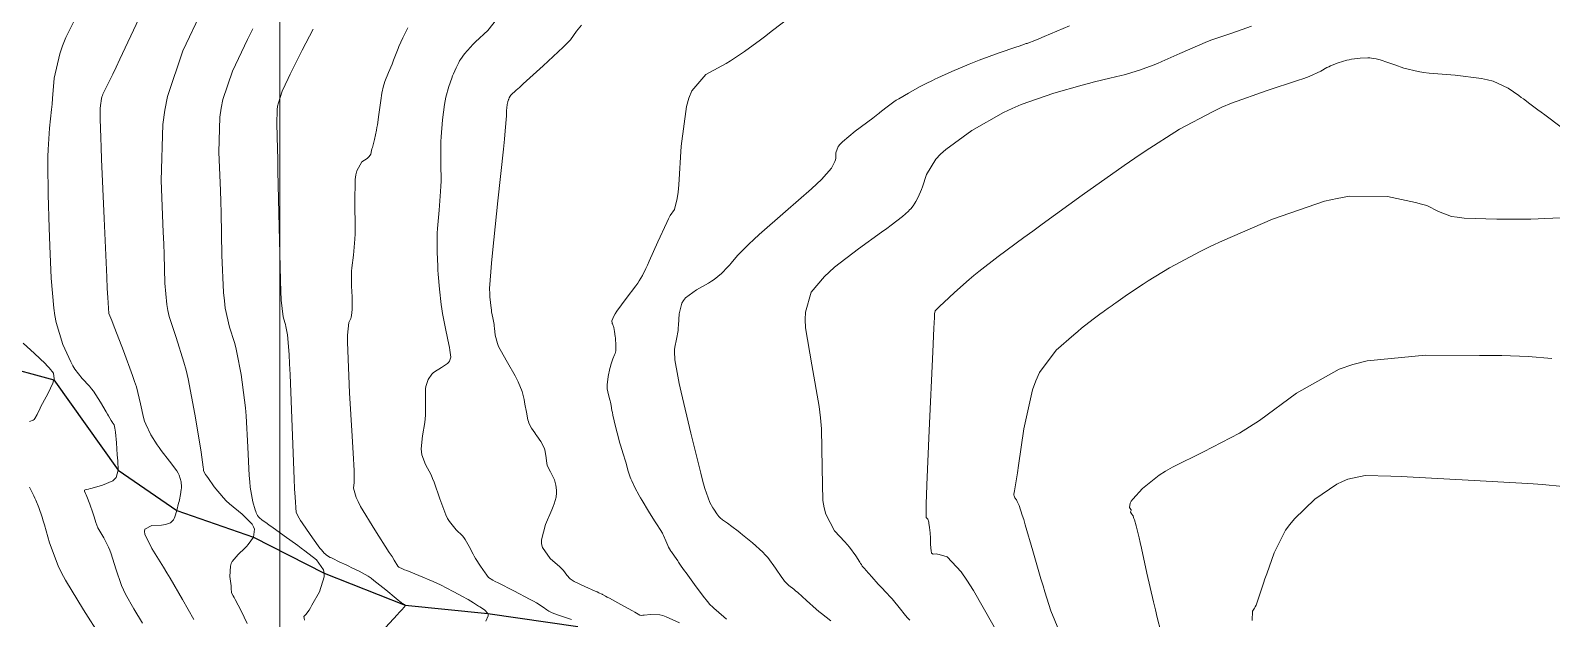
# Model space of a CAD drawing. Header units: millimetres. Extents: x 837475 to 838477, y 1189012 to 1191015.
# Drawn here: x 838252.3 to 838400.1, y 1189490.1 to 1189547.2 of the extents above; entities that cross this region are included whole.
import ezdxf

# ---------------------------------------------------------------- set-up
doc = ezdxf.new("R2010")
doc.units = ezdxf.units.MM
doc.header["$LTSCALE"] = 0.3
doc.layers.add('COORD', color=253, linetype='Continuous', lineweight=20)
for name, color, linetype, lineweight, true_color in [('COTAS 10', 7, 'Continuous', 9, 0x6e3e2d), ('COTAS INT', 7, 'Continuous', 5, 0x9fa19f), ('Escorrentias', 7, 'Continuous', 25, 0x00a8ad)]:
    doc.layers.add(name, color=color, linetype=linetype, lineweight=lineweight, true_color=true_color)

msp = doc.modelspace()

# ---------------------------------------------------------------- linework, layer by layer
at = {"layer": 'COORD'}
msp.add_line((838276.51, 1189013.87), (838276.51, 1191013.87), dxfattribs=at)
at = {"layer": 'COTAS 10'}
for points in [[(838279.75, 1189547.35), (838278.68, 1189545.33), (838277.75, 1189543.43), (838277.53, 1189542.98), (838277.33, 1189542.56), (838276.74, 1189541.32), (838276.37, 1189540.21), (838276.3, 1189539.87), (838276.25, 1189539.52), (838276.21, 1189538.15), (838276.28, 1189535.73), (838276.31, 1189534.72), (838276.33, 1189533.56), (838276.44, 1189528.15), (838276.57, 1189522.92), (838276.61, 1189521.88), (838276.65, 1189521.02), (838276.83, 1189519.39), (838277.01, 1189518.83), (838277.06, 1189518.64), (838277.1, 1189518.45), (838277.26, 1189517.65), (838277.42, 1189515.74), (838277.46, 1189514.84), (838277.52, 1189513.79), (838277.71, 1189508.68), (838277.9, 1189503.66), (838277.94, 1189502.68), (838277.99, 1189501.86), (838278.11, 1189500.37), (838278.38, 1189499.83), (838278.51, 1189499.61), (838278.67, 1189499.36), (838279.46, 1189498.22), (838280.25, 1189497.14), (838280.41, 1189496.92), (838280.55, 1189496.75), (838280.83, 1189496.42), (838280.95, 1189496.33), (838280.99, 1189496.3), (838281.02, 1189496.27), (838281.16, 1189496.17), (838281.42, 1189496.01), (838281.53, 1189495.95), (838281.66, 1189495.89), (838282.27, 1189495.59), (838283.02, 1189495.24), (838283.23, 1189495.14), (838283.44, 1189495.04), (838284.22, 1189494.67), (838285.1, 1189494.17), (838285.38, 1189493.98), (838285.66, 1189493.77), (838286.81, 1189492.86), (838287.81, 1189492.02), (838288.01, 1189491.86), (838288.17, 1189491.73), (838288.46, 1189491.5), (838288.52, 1189491.48), (838288.54, 1189491.47), (838288.56, 1189491.46), (838288.64, 1189491.42), (838288.69, 1189491.36), (838288.69, 1189491.34), (838288.69, 1189491.32), (838288.66, 1189491.24), (838288.58, 1189491.15), (838288.56, 1189491.12), (838288.53, 1189491.09), (838288.44, 1189490.98), (838288.12, 1189490.64), (838287.96, 1189490.46), (838286.77, 1189489.19)], [(838353.27, 1189547.69), (838350.78, 1189546.63), (838350.29, 1189546.43), (838349.9, 1189546.26), (838349.21, 1189545.99), (838349.13, 1189545.97), (838349.11, 1189545.96), (838349.09, 1189545.96), (838349.04, 1189545.95), (838348.61, 1189545.8), (838348.36, 1189545.72), (838348.04, 1189545.61), (838346.42, 1189545.05), (838344.49, 1189544.35), (838343.98, 1189544.16), (838343.49, 1189543.96), (838341.81, 1189543.25), (838340.47, 1189542.64), (838340.18, 1189542.5), (838339.93, 1189542.38), (838339.34, 1189542.09), (838338.87, 1189541.84), (838338.69, 1189541.74), (838337.62, 1189541.15), (838336.66, 1189540.6), (838336.42, 1189540.44), (838336.18, 1189540.29), (838335.41, 1189539.72), (838334.83, 1189539.25), (838334.72, 1189539.16), (838334.63, 1189539.08), (838334.46, 1189538.96), (838334.14, 1189538.71), (838332.43, 1189537.44), (838331.18, 1189536.4), (838330.96, 1189536.17), (838330.78, 1189535.95), (838330.56, 1189535.35), (838330.55, 1189534.83), (838330.51, 1189534.67), (838330.46, 1189534.5), (838330.11, 1189533.83), (838329.15, 1189532.74), (838328.71, 1189532.31), (838328.19, 1189531.83), (838325.66, 1189529.62), (838323.11, 1189527.4), (838322.57, 1189526.91), (838322.1, 1189526.47), (838321, 1189525.34), (838320.38, 1189524.61), (838320.21, 1189524.42), (838320.04, 1189524.24), (838319.44, 1189523.62), (838318.71, 1189523.02), (838318.45, 1189522.85), (838318.18, 1189522.67), (838317, 1189522.01), (838315.94, 1189521.24), (838315.74, 1189520.99), (838315.58, 1189520.73), (838315.31, 1189519.67), (838315.27, 1189518.59), (838315.24, 1189518.32), (838315.21, 1189518.06), (838315.05, 1189517.22), (838314.9, 1189516.45), (838314.88, 1189516.23), (838314.86, 1189516.01), (838314.89, 1189515.2), (838315.18, 1189513.61), (838315.33, 1189512.9), (838315.52, 1189512.07), (838316.44, 1189508.1), (838317.42, 1189504.19), (838317.63, 1189503.39), (838317.82, 1189502.72), (838318.3, 1189501.34), (838318.6, 1189500.83), (838318.68, 1189500.71), (838318.75, 1189500.6), (838318.98, 1189500.25), (838319.19, 1189499.98), (838319.25, 1189499.91), (838319.31, 1189499.85), (838319.53, 1189499.66), (838319.81, 1189499.46), (838319.91, 1189499.39), (838320.01, 1189499.32), (838320.45, 1189499), (838321.05, 1189498.55), (838321.26, 1189498.39), (838321.49, 1189498.21), (838322.45, 1189497.44), (838323.45, 1189496.53), (838323.69, 1189496.26), (838323.93, 1189495.99), (838324.68, 1189494.97), (838325.29, 1189494.07), (838325.44, 1189493.88), (838325.57, 1189493.71), (838325.99, 1189493.29), (838326.47, 1189492.91), (838326.64, 1189492.76), (838326.84, 1189492.59), (838327.69, 1189491.83), (838328.64, 1189490.98), (838328.9, 1189490.76), (838329.15, 1189490.55), (838330.05, 1189489.84)], [(838251.58, 1189516.84), (838252.67, 1189515.83), (838253.7, 1189514.86), (838253.91, 1189514.64), (838254.1, 1189514.44), (838254.52, 1189513.91), (838254.58, 1189513.38), (838254.53, 1189513.18), (838254.46, 1189512.96), (838253.99, 1189511.97), (838253.44, 1189510.97), (838253.32, 1189510.74), (838253.21, 1189510.52), (838252.93, 1189509.9), (838252.7, 1189509.5), (838252.63, 1189509.42), (838252.54, 1189509.35), (838252.19, 1189509.23)], [(838401.21, 1189502.89), (838399.22, 1189503.08), (838398.3, 1189503.15), (838397.22, 1189503.22), (838391.99, 1189503.53), (838386.64, 1189503.81), (838385.48, 1189503.86), (838384.47, 1189503.91), (838381.99, 1189503.98), (838380.29, 1189503.62), (838379.77, 1189503.4), (838379.23, 1189503.12), (838377.1, 1189501.67), (838375.11, 1189499.77), (838374.66, 1189499.22), (838374.26, 1189498.64), (838373.15, 1189496.46), (838372.42, 1189494.42), (838372.25, 1189493.94), (838372.1, 1189493.5), (838371.68, 1189492.23), (838371.38, 1189491.38), (838371.31, 1189491.21), (838371.24, 1189491.07), (838371.04, 1189490.79), (838371.01, 1189489.89)], [(838252.19, 1189502.83), (838252.61, 1189502), (838252.71, 1189501.78), (838252.81, 1189501.57), (838253.1, 1189500.86), (838253.42, 1189499.92), (838253.52, 1189499.57), (838253.64, 1189499.18), (838254.13, 1189497.42), (838254.97, 1189495.2), (838255.31, 1189494.51), (838255.69, 1189493.78), (838257.42, 1189490.92), (838259.08, 1189488.32)]]:
    msp.add_lwpolyline(points, dxfattribs=at)
at = {"layer": 'COTAS INT'}
for points in [[(838257.4, 1189549.92), (838255.73, 1189546.55), (838255.4, 1189545.73), (838255.12, 1189544.96), (838254.6, 1189542.6), (838254.43, 1189540.61), (838254.38, 1189540.08), (838254.33, 1189539.56), (838254.14, 1189537.72), (838254, 1189535.65), (838253.98, 1189534.98), (838253.97, 1189534.26), (838254.01, 1189531.29), (838254.1, 1189528.06), (838254.13, 1189527.18), (838254.16, 1189526.29), (838254.28, 1189523.14), (838254.54, 1189520.25), (838254.65, 1189519.53), (838254.79, 1189518.85), (838255.43, 1189516.69), (838256.19, 1189515.01), (838256.39, 1189514.64), (838256.6, 1189514.3), (838257.32, 1189513.4), (838258.03, 1189512.65), (838258.22, 1189512.41), (838258.41, 1189512.16), (838259.08, 1189511.11), (838259.64, 1189510.15), (838259.76, 1189509.94), (838259.86, 1189509.76), (838260.11, 1189509.33), (838260.25, 1189509.11), (838260.29, 1189509.06), (838260.32, 1189509.01), (838260.41, 1189508.89), (838260.49, 1189508.56), (838260.52, 1189508.39), (838260.54, 1189508.19), (838260.64, 1189507.16), (838260.72, 1189505.98), (838260.74, 1189505.69), (838260.76, 1189505.41), (838260.81, 1189504.5), (838260.6, 1189503.77), (838260.45, 1189503.6), (838260.27, 1189503.45), (838259.28, 1189503.02), (838258.27, 1189502.75), (838258.07, 1189502.69), (838257.91, 1189502.65), (838257.6, 1189502.57), (838257.54, 1189502.54), (838257.53, 1189502.53), (838257.53, 1189502.52), (838257.54, 1189502.45), (838257.64, 1189502.21), (838257.69, 1189502.09), (838257.75, 1189501.94), (838258.04, 1189501.18), (838258.34, 1189500.34), (838258.41, 1189500.15), (838258.47, 1189499.96), (838258.65, 1189499.41), (838258.84, 1189498.89), (838258.92, 1189498.73), (838259.01, 1189498.57), (838259.4, 1189497.91), (838259.87, 1189497.01), (838260, 1189496.7), (838260.13, 1189496.36), (838260.59, 1189494.89), (838261.14, 1189493.28), (838261.32, 1189492.86), (838261.51, 1189492.44), (838262.32, 1189491), (838263.18, 1189489.62)], [(838262.81, 1189548.36), (838260.98, 1189544.45), (838260.6, 1189543.66), (838260.28, 1189542.98), (838259.32, 1189541.05), (838259.27, 1189540.92), (838259.22, 1189540.79), (838259.14, 1189540.42), (838259.11, 1189540.1), (838259.1, 1189540.01), (838259.09, 1189539.93), (838259.07, 1189539.64), (838259.04, 1189539.31), (838259.04, 1189539.2), (838259.04, 1189539.08), (838259.04, 1189538.61), (838259.11, 1189536.81), (838259.15, 1189535.86), (838259.2, 1189534.72), (838259.44, 1189528.96), (838259.69, 1189523.26), (838259.74, 1189522.16), (838259.79, 1189521.26), (838259.91, 1189519.72), (838260.18, 1189519.05), (838260.32, 1189518.69), (838260.48, 1189518.26), (838261.33, 1189516.1), (838262.21, 1189513.7), (838262.4, 1189513.12), (838262.57, 1189512.58), (838262.96, 1189510.92), (838263.26, 1189509.6), (838263.37, 1189509.26), (838263.48, 1189508.95), (838263.98, 1189507.91), (838264.6, 1189506.95), (838264.79, 1189506.68), (838264.99, 1189506.4), (838265.8, 1189505.37), (838266.49, 1189504.42), (838266.63, 1189504.2), (838266.74, 1189503.99), (838266.94, 1189503.37), (838266.96, 1189502.87), (838266.95, 1189502.74), (838266.94, 1189502.6), (838266.87, 1189502.13), (838266.76, 1189501.62), (838266.72, 1189501.45), (838266.68, 1189501.28), (838266.52, 1189500.58), (838266.32, 1189499.94), (838266.25, 1189499.79), (838266.18, 1189499.67), (838265.89, 1189499.36), (838265.41, 1189499.2), (838265.22, 1189499.17), (838265.01, 1189499.14), (838264.06, 1189499.1), (838263.39, 1189498.75), (838263.35, 1189498.54), (838263.39, 1189498.27), (838264.06, 1189496.87), (838265.2, 1189495.05), (838265.52, 1189494.52), (838265.85, 1189493.98), (838267.07, 1189491.9), (838268.17, 1189489.97)], [(838268.99, 1189549.26), (838267.09, 1189545.24), (838265.6, 1189540.81), (838265.34, 1189539.47), (838265.14, 1189538.08), (838264.97, 1189532.65), (838265.19, 1189527.62), (838265.23, 1189526.48), (838265.27, 1189525.45), (838265.35, 1189522.65), (838265.54, 1189520.58), (838265.64, 1189520.01), (838265.77, 1189519.43), (838266.43, 1189517.37), (838267.2, 1189514.98), (838267.41, 1189514.2), (838267.6, 1189513.37), (838268.26, 1189509.94), (838268.77, 1189506.86), (838268.87, 1189506.25), (838268.95, 1189505.74), (838269.08, 1189504.79), (838269.09, 1189504.57), (838269.09, 1189504.52), (838269.1, 1189504.47), (838269.12, 1189504.36), (838269.29, 1189504.08), (838269.39, 1189503.94), (838269.51, 1189503.76), (838270.14, 1189502.88), (838271.03, 1189501.81), (838271.31, 1189501.51), (838271.61, 1189501.23), (838272.84, 1189500.2), (838273.82, 1189499.24), (838273.97, 1189498.99), (838274.06, 1189498.75), (838273.96, 1189497.96), (838273.45, 1189497.26), (838273.29, 1189497.08), (838273.12, 1189496.9), (838272.45, 1189496.3), (838271.88, 1189495.62), (838271.78, 1189495.4), (838271.71, 1189495.16), (838271.67, 1189494.14), (838271.77, 1189493.23), (838271.78, 1189493.05), (838271.8, 1189492.91), (838271.81, 1189492.67), (838271.81, 1189492.64), (838271.81, 1189492.62), (838271.81, 1189492.62), (838271.83, 1189492.58), (838271.98, 1189492.28), (838272.07, 1189492.11), (838272.18, 1189491.9), (838272.75, 1189490.82), (838273.33, 1189489.58)], [(838298.05, 1189548.9), (838296.74, 1189547.22), (838295.54, 1189546.11), (838295.28, 1189545.86), (838295.05, 1189545.62), (838294.45, 1189544.95), (838294.08, 1189544.42), (838293.99, 1189544.27), (838293.91, 1189544.12), (838293.64, 1189543.6), (838293.39, 1189543), (838293.31, 1189542.81), (838293.23, 1189542.6), (838292.94, 1189541.78), (838292.66, 1189540.74), (838292.59, 1189540.4), (838292.53, 1189540.03), (838292.32, 1189538.54), (838292.18, 1189536.89), (838292.16, 1189536.43), (838292.15, 1189535.97), (838292.17, 1189534.29), (838292.18, 1189532.57), (838292.17, 1189532.08), (838292.14, 1189531.59), (838292, 1189529.75), (838291.84, 1189527.99), (838291.82, 1189527.54), (838291.8, 1189527.11), (838291.8, 1189525.67), (838291.86, 1189524.32), (838291.88, 1189523.93), (838291.9, 1189523.54), (838292.02, 1189522.09), (838292.2, 1189520.58), (838292.26, 1189520.16), (838292.33, 1189519.72), (838292.64, 1189518.11), (838292.93, 1189516.71), (838292.99, 1189516.4), (838293.04, 1189516.14), (838293.13, 1189515.48), (838293.01, 1189515.07), (838292.92, 1189514.96), (838292.81, 1189514.85), (838292.22, 1189514.47), (838291.56, 1189514.06), (838291.41, 1189513.94), (838291.28, 1189513.81), (838290.92, 1189513.3), (838290.71, 1189512.63), (838290.68, 1189512.39), (838290.66, 1189512.14), (838290.66, 1189511.06), (838290.66, 1189509.83), (838290.63, 1189509.48), (838290.6, 1189509.12), (838290.38, 1189507.81), (838290.25, 1189506.57), (838290.27, 1189506.26), (838290.31, 1189505.97), (838290.68, 1189505.04), (838291.21, 1189504.03), (838291.36, 1189503.68), (838291.51, 1189503.31), (838292.06, 1189501.7), (838292.65, 1189500.14), (838292.82, 1189499.8), (838292.99, 1189499.49), (838293.65, 1189498.7), (838294.26, 1189498.11), (838294.41, 1189497.94), (838294.54, 1189497.76), (838294.93, 1189497.07), (838295.3, 1189496.33), (838295.41, 1189496.12), (838295.54, 1189495.91), (838296.03, 1189495.15), (838296.48, 1189494.51), (838296.56, 1189494.38), (838296.64, 1189494.27), (838296.79, 1189494.06), (838297.2, 1189493.81), (838297.44, 1189493.68), (838297.73, 1189493.53), (838299.26, 1189492.75), (838300.84, 1189491.92), (838301.17, 1189491.74), (838301.46, 1189491.58), (838302.11, 1189491.16), (838302.46, 1189490.9), (838302.55, 1189490.84), (838302.65, 1189490.78), (838302.99, 1189490.61), (838303.49, 1189490.42), (838303.68, 1189490.35), (838303.89, 1189490.28), (838304.86, 1189489.97)], [(838326.52, 1189548.86), (838324.27, 1189547.12), (838323.73, 1189546.71), (838323.22, 1189546.33), (838321.68, 1189545.2), (838320.3, 1189544.28), (838319.9, 1189544.03), (838319.48, 1189543.79), (838317.9, 1189542.94), (838316.54, 1189541.36), (838316.26, 1189540.66), (838316.02, 1189539.85), (838315.51, 1189535.98), (838315.28, 1189532.23), (838315.21, 1189531.5), (838315.14, 1189530.9), (838314.88, 1189529.84), (838314.46, 1189529.24), (838314.3, 1189528.92), (838314.11, 1189528.55), (838313.24, 1189526.68), (838312.4, 1189524.79), (838312.23, 1189524.41), (838312.08, 1189524.08), (838311.77, 1189523.41), (838311.44, 1189522.89), (838311.29, 1189522.66), (838311.1, 1189522.4), (838310.17, 1189521.16), (838309.28, 1189519.93), (838309.11, 1189519.68), (838308.98, 1189519.46), (838308.78, 1189518.99), (838308.81, 1189518.79), (838308.82, 1189518.75), (838308.83, 1189518.72), (838308.87, 1189518.64), (838308.92, 1189518.51), (838308.94, 1189518.44), (838308.96, 1189518.36), (838309.04, 1189517.98), (838309.11, 1189517.49), (838309.12, 1189517.35), (838309.13, 1189517.21), (838309.16, 1189516.69), (838309.16, 1189516.25), (838309.16, 1189516.16), (838309.16, 1189516.09), (838309.15, 1189515.95), (838309.11, 1189515.83), (838309.08, 1189515.77), (838309.05, 1189515.69), (838308.89, 1189515.3), (838308.69, 1189514.74), (838308.64, 1189514.56), (838308.6, 1189514.37), (838308.43, 1189513.58), (838308.34, 1189512.78), (838308.34, 1189512.59), (838308.34, 1189512.4), (838308.45, 1189511.81), (838308.6, 1189511.33), (838308.63, 1189511.22), (838308.65, 1189511.11), (838308.71, 1189510.78), (838308.79, 1189510.3), (838308.83, 1189510.09), (838308.89, 1189509.85), (838309.15, 1189508.72), (838309.46, 1189507.5), (838309.54, 1189507.2), (838309.61, 1189506.92), (838309.88, 1189506.07), (838310.1, 1189505.36), (838310.16, 1189505.18), (838310.21, 1189505), (838310.38, 1189504.4), (838310.57, 1189503.8), (838310.64, 1189503.63), (838310.71, 1189503.46), (838311.02, 1189502.8), (838311.43, 1189502.03), (838311.57, 1189501.79), (838311.72, 1189501.54), (838312.33, 1189500.51), (838312.92, 1189499.57), (838313.05, 1189499.36), (838313.17, 1189499.18), (838313.48, 1189498.73), (838313.69, 1189498.38), (838313.75, 1189498.27), (838313.81, 1189498.15), (838314.04, 1189497.63), (838314.22, 1189497.16), (838314.26, 1189497.06), (838314.29, 1189496.99), (838314.37, 1189496.83), (838314.47, 1189496.69), (838314.52, 1189496.62), (838314.58, 1189496.54), (838314.87, 1189496.12), (838315.19, 1189495.67), (838315.26, 1189495.56), (838315.33, 1189495.46), (838315.52, 1189495.16), (838315.84, 1189494.71), (838315.99, 1189494.51), (838316.16, 1189494.27), (838316.99, 1189493.16), (838317.8, 1189492.09), (838317.95, 1189491.88), (838318.08, 1189491.71), (838318.31, 1189491.42), (838318.58, 1189491.18), (838318.73, 1189491.05), (838318.93, 1189490.88), (838319.91, 1189490.02)], [(838278.9, 1189489.9), (838278.88, 1189490.09), (838278.86, 1189490.25), (838278.88, 1189490.29), (838278.9, 1189490.33), (838279.04, 1189490.46), (838279.35, 1189490.88), (838279.49, 1189491.09), (838279.64, 1189491.35), (838280.36, 1189492.67), (838280.83, 1189494.12), (838280.83, 1189494.47), (838280.77, 1189494.79), (838280.07, 1189495.78), (838278.94, 1189496.65), (838278.6, 1189496.9), (838278.25, 1189497.16), (838276.92, 1189498.12), (838275.74, 1189498.97), (838275.49, 1189499.15), (838275.27, 1189499.31), (838274.78, 1189499.67), (838274.55, 1189499.85), (838274.5, 1189499.9), (838274.45, 1189499.94), (838274.34, 1189500.07), (838274.22, 1189500.34), (838274.18, 1189500.48), (838274.12, 1189500.64), (838273.89, 1189501.42), (838273.64, 1189502.82), (838273.59, 1189503.36), (838273.54, 1189503.97), (838273.4, 1189506.74), (838273.23, 1189509.77), (838273.17, 1189510.55), (838273.09, 1189511.3), (838272.76, 1189513.79), (838272.35, 1189515.91), (838272.23, 1189516.42), (838272.11, 1189516.9), (838271.63, 1189518.38), (838271.21, 1189520.23), (838271.13, 1189520.94), (838271.05, 1189521.75), (838270.89, 1189525.4), (838270.8, 1189529.5), (838270.77, 1189530.6), (838270.74, 1189531.67), (838270.59, 1189535.4), (838270.7, 1189538.8), (838270.82, 1189539.67), (838270.99, 1189540.51), (838271.92, 1189543.28), (838273.38, 1189546.36), (838273.88, 1189547.4)], [(838288.95, 1189547.48), (838288.46, 1189546.52), (838288.09, 1189545.68), (838288.01, 1189545.49), (838287.94, 1189545.31), (838287.75, 1189544.82), (838287.56, 1189544.33), (838287.49, 1189544.16), (838287.42, 1189543.97), (838287.07, 1189543.15), (838286.73, 1189542.27), (838286.65, 1189542.05), (838286.59, 1189541.84), (838286.44, 1189541.14), (838286.34, 1189540.43), (838286.31, 1189540.21), (838286.27, 1189539.98), (838286.15, 1189539.05), (838286, 1189538.07), (838285.95, 1189537.81), (838285.9, 1189537.55), (838285.7, 1189536.63), (838285.51, 1189535.87), (838285.47, 1189535.71), (838285.43, 1189535.56), (838285.35, 1189535.22), (838285.19, 1189534.97), (838285.11, 1189534.89), (838285, 1189534.8), (838284.48, 1189534.45), (838283.99, 1189533.6), (838283.9, 1189533.2), (838283.84, 1189532.73), (838283.79, 1189530.47), (838283.82, 1189528.03), (838283.82, 1189527.46), (838283.8, 1189526.93), (838283.66, 1189525.39), (838283.52, 1189524.17), (838283.49, 1189523.83), (838283.48, 1189523.51), (838283.49, 1189522.37), (838283.54, 1189521.35), (838283.54, 1189521.09), (838283.55, 1189520.86), (838283.55, 1189520.11), (838283.49, 1189519.51), (838283.46, 1189519.37), (838283.42, 1189519.24), (838283.23, 1189518.85), (838283.1, 1189517.6), (838283.1, 1189516.93), (838283.12, 1189516.12), (838283.3, 1189512), (838283.54, 1189507.78), (838283.63, 1189506.15), (838283.73, 1189504.46), (838283.75, 1189503.68), (838283.74, 1189503.48), (838283.73, 1189503.3), (838283.66, 1189502.75), (838283.92, 1189501.84), (838284.12, 1189501.44), (838284.37, 1189500.96), (838285.75, 1189498.69), (838287.15, 1189496.5), (838287.42, 1189496.08), (838287.64, 1189495.74), (838287.99, 1189495.17), (838288.02, 1189495.13), (838288.03, 1189495.11), (838288.04, 1189495.1), (838288.09, 1189495.05), (838288.43, 1189494.89), (838288.62, 1189494.81), (838288.85, 1189494.72), (838290.01, 1189494.25), (838291.4, 1189493.67), (838291.77, 1189493.5), (838292.13, 1189493.33), (838293.37, 1189492.7), (838294.4, 1189492.14), (838294.62, 1189492.01), (838294.82, 1189491.9), (838295.33, 1189491.58), (838295.71, 1189491.33), (838295.82, 1189491.26), (838295.94, 1189491.19), (838296.41, 1189490.9), (838296.74, 1189490.56), (838296.77, 1189490.45), (838296.77, 1189490.33), (838296.54, 1189489.82)], [(838305.82, 1189547.74), (838305.35, 1189547.16), (838304.76, 1189546.33), (838304.44, 1189545.99), (838304.06, 1189545.6), (838302.11, 1189543.78), (838300.17, 1189542.04), (838299.8, 1189541.7), (838299.49, 1189541.42), (838298.96, 1189540.93), (838298.89, 1189540.83), (838298.88, 1189540.8), (838298.86, 1189540.77), (838298.81, 1189540.67), (838298.76, 1189540.56), (838298.75, 1189540.52), (838298.73, 1189540.49), (838298.68, 1189540.33), (838298.63, 1189540.14), (838298.61, 1189540.07), (838298.6, 1189540.01), (838298.56, 1189539.73), (838298.54, 1189539.42), (838298.53, 1189539.33), (838298.53, 1189539.25), (838298.54, 1189538.93), (838298.42, 1189537.47), (838298.34, 1189536.66), (838298.24, 1189535.68), (838297.71, 1189530.66), (838297.19, 1189525.61), (838297.09, 1189524.6), (838297.01, 1189523.76), (838296.89, 1189522.15), (838296.91, 1189521.64), (838296.92, 1189521.49), (838296.93, 1189521.34), (838296.98, 1189520.79), (838297.04, 1189520.22), (838297.07, 1189520.06), (838297.09, 1189519.89), (838297.21, 1189519.28), (838297.33, 1189518.65), (838297.36, 1189518.47), (838297.38, 1189518.29), (838297.45, 1189517.62), (838297.66, 1189516.79), (838297.78, 1189516.51), (838297.92, 1189516.21), (838298.64, 1189514.95), (838299.39, 1189513.67), (838299.55, 1189513.35), (838299.69, 1189513.06), (838300.05, 1189512.15), (838300.25, 1189511.35), (838300.3, 1189511.13), (838300.34, 1189510.91), (838300.47, 1189510.11), (838300.61, 1189509.38), (838300.67, 1189509.21), (838300.72, 1189509.05), (838300.98, 1189508.56), (838301.3, 1189508.11), (838301.4, 1189507.97), (838301.49, 1189507.82), (838301.87, 1189507.26), (838302.2, 1189506.65), (838302.26, 1189506.48), (838302.31, 1189506.31), (838302.4, 1189505.7), (838302.47, 1189505.12), (838302.51, 1189504.96), (838302.56, 1189504.81), (838302.81, 1189504.31), (838303.08, 1189503.82), (838303.14, 1189503.68), (838303.2, 1189503.55), (838303.34, 1189503.04), (838303.41, 1189502.55), (838303.41, 1189502.42), (838303.41, 1189502.3), (838303.38, 1189501.87), (838303.17, 1189501.22), (838303.07, 1189500.95), (838302.94, 1189500.64), (838302.32, 1189499.22), (838301.93, 1189497.7), (838301.95, 1189497.33), (838302.03, 1189496.98), (838302.8, 1189495.9), (838303.74, 1189495.08), (838303.93, 1189494.9), (838304.09, 1189494.74), (838304.4, 1189494.29), (838304.74, 1189493.92), (838304.91, 1189493.8), (838305.12, 1189493.68), (838306.14, 1189493.17), (838307.16, 1189492.73), (838307.35, 1189492.65), (838307.51, 1189492.57), (838307.8, 1189492.45), (838307.84, 1189492.42), (838307.85, 1189492.42), (838307.86, 1189492.41), (838307.88, 1189492.4), (838308.16, 1189492.25), (838308.33, 1189492.15), (838308.55, 1189492.04), (838309.66, 1189491.43), (838310.79, 1189490.82), (838311.01, 1189490.69), (838311.19, 1189490.59), (838311.5, 1189490.4), (838311.68, 1189490.37), (838311.79, 1189490.38), (838311.91, 1189490.39), (838312.54, 1189490.47), (838313.44, 1189490.42), (838313.73, 1189490.35), (838314.05, 1189490.24), (838315.35, 1189489.66)], [(838337.73, 1189489.9), (838337.52, 1189490.14), (838337.33, 1189490.37), (838336.69, 1189491.15), (838336.15, 1189491.83), (838336.01, 1189491.99), (838335.87, 1189492.14), (838335.44, 1189492.6), (838334.98, 1189493.07), (838334.83, 1189493.23), (838334.67, 1189493.4), (838334.03, 1189494.12), (838333.46, 1189494.77), (838333.35, 1189494.9), (838333.26, 1189495), (838333.12, 1189495.16), (838333.03, 1189495.32), (838332.96, 1189495.42), (838332.89, 1189495.54), (838332.48, 1189496.16), (838331.86, 1189497), (838331.65, 1189497.26), (838331.42, 1189497.53), (838330.42, 1189498.58), (838329.56, 1189500.2), (838329.41, 1189500.82), (838329.3, 1189501.53), (838329.22, 1189504.72), (838329.17, 1189508.5), (838329.07, 1189509.58), (838328.94, 1189510.67), (838328.2, 1189514.72), (838327.6, 1189518.32), (838327.57, 1189519.13), (838327.59, 1189519.86), (838328.16, 1189521.8), (838329.44, 1189523.31), (838329.91, 1189523.75), (838330.43, 1189524.22), (838332.74, 1189526), (838335, 1189527.63), (838335.5, 1189527.99), (838335.93, 1189528.31), (838337.01, 1189529.16), (838337.6, 1189529.68), (838337.72, 1189529.8), (838337.83, 1189529.9), (838338.07, 1189530.19), (838338.22, 1189530.43), (838338.32, 1189530.59), (838338.53, 1189530.95), (838338.79, 1189531.53), (838338.88, 1189531.76), (838338.97, 1189532.02), (838339.35, 1189533.22), (838340.28, 1189534.73), (838340.72, 1189535.19), (838341.24, 1189535.66), (838343.77, 1189537.5), (838346.83, 1189539.25), (838347.69, 1189539.66), (838348.56, 1189540.04), (838351.72, 1189541.15), (838354.49, 1189541.92), (838355.11, 1189542.09), (838355.67, 1189542.23), (838357.17, 1189542.59), (838358.27, 1189542.84), (838358.58, 1189542.92), (838358.9, 1189543.01), (838360.07, 1189543.36), (838361.39, 1189543.85), (838361.81, 1189544.02), (838362.24, 1189544.2), (838363.99, 1189545), (838365.91, 1189545.85), (838366.45, 1189546.07), (838367, 1189546.28), (838369.03, 1189546.97), (838370.95, 1189547.65)], [(838401.05, 1189537.82), (838399.44, 1189539.02), (838399.09, 1189539.28), (838398.78, 1189539.51), (838398, 1189540.1), (838397.37, 1189540.57), (838397.15, 1189540.73), (838396.91, 1189540.9), (838395.9, 1189541.62), (838394.42, 1189542.29), (838393.89, 1189542.44), (838393.3, 1189542.56), (838390.75, 1189542.87), (838388.22, 1189543.09), (838387.66, 1189543.16), (838387.14, 1189543.24), (838385.76, 1189543.57), (838384.87, 1189543.89), (838384.67, 1189543.96), (838384.49, 1189544.02), (838384, 1189544.18), (838383.64, 1189544.3), (838383.54, 1189544.33), (838383.43, 1189544.36), (838383.07, 1189544.47), (838382.6, 1189544.55), (838382.44, 1189544.56), (838382.26, 1189544.56), (838381.5, 1189544.54), (838380.66, 1189544.43), (838380.43, 1189544.39), (838380.2, 1189544.33), (838379.38, 1189544.1), (838378.63, 1189543.8), (838378.45, 1189543.71), (838378.26, 1189543.62), (838377.68, 1189543.27), (838376.55, 1189542.76), (838376.03, 1189542.57), (838375.42, 1189542.36), (838372.45, 1189541.4), (838368.99, 1189540.16), (838368.06, 1189539.76), (838367.14, 1189539.33), (838363.96, 1189537.62), (838360.62, 1189535.51), (838359.61, 1189534.83), (838358.56, 1189534.12), (838354.48, 1189531.23), (838350.6, 1189528.4), (838349.68, 1189527.73), (838348.83, 1189527.11), (838346.33, 1189525.26), (838344.43, 1189523.79), (838343.96, 1189523.41), (838343.51, 1189523.03), (838342.08, 1189521.77), (838341.04, 1189520.78), (838340.67, 1189520.42), (838340.34, 1189520.12), (838340.26, 1189520.04), (838340.24, 1189520.02), (838340.23, 1189520.01), (838340.19, 1189519.97), (838340.15, 1189519.7), (838340.14, 1189519.53), (838340.13, 1189519.33), (838340.08, 1189518.3), (838339.97, 1189515.99), (838339.62, 1189508.33), (838339.39, 1189503.07), (838339.35, 1189502.06), (838339.33, 1189501.24), (838339.33, 1189499.9), (838339.4, 1189499.83), (838339.42, 1189499.81), (838339.43, 1189499.79), (838339.48, 1189499.73), (838339.51, 1189499.67), (838339.51, 1189499.65), (838339.52, 1189499.64), (838339.54, 1189499.56), (838339.57, 1189499.41), (838339.58, 1189499.34), (838339.65, 1189498.91), (838339.71, 1189498.41), (838339.72, 1189498.24), (838339.74, 1189498.05), (838339.76, 1189497.28), (838339.8, 1189496.61), (838339.83, 1189496.5), (838339.85, 1189496.41), (838339.99, 1189496.33), (838340.3, 1189496.35), (838340.44, 1189496.33), (838340.6, 1189496.29), (838341.36, 1189496.05), (838342.74, 1189494.59), (838343.29, 1189493.78), (838343.91, 1189492.8), (838346.76, 1189487.82)], [(838401.05, 1189529.02), (838399.43, 1189528.94), (838398.8, 1189528.92), (838398.08, 1189528.9), (838394.79, 1189528.88), (838391.6, 1189529), (838390.93, 1189529.07), (838390.37, 1189529.15), (838389.11, 1189529.62), (838387.97, 1189530.2), (838387.47, 1189530.36), (838386.89, 1189530.52), (838384.15, 1189531.09), (838380.46, 1189531.11), (838379.28, 1189530.91), (838378.04, 1189530.63), (838372.98, 1189528.9), (838368.11, 1189526.78), (838366.98, 1189526.25), (838365.94, 1189525.75), (838362.98, 1189524.17), (838360.9, 1189522.89), (838360.41, 1189522.58), (838359.96, 1189522.29), (838358.65, 1189521.4), (838357.76, 1189520.75), (838357.57, 1189520.62), (838357.41, 1189520.5), (838357.02, 1189520.23), (838356.66, 1189519.97), (838356.51, 1189519.86), (838356.34, 1189519.74), (838355.55, 1189519.16), (838354.43, 1189518.29), (838354.06, 1189517.98), (838353.66, 1189517.64), (838351.97, 1189516.16), (838350.35, 1189513.97), (838349.99, 1189513.18), (838349.67, 1189512.31), (838348.82, 1189508.5), (838348.31, 1189504.95), (838348.2, 1189504.24), (838348.11, 1189503.65), (838347.92, 1189502.49), (838347.86, 1189502.14), (838347.86, 1189502.06), (838347.87, 1189501.99), (838347.95, 1189501.8), (838348.09, 1189501.61), (838348.13, 1189501.53), (838348.18, 1189501.45), (838348.35, 1189501.06), (838348.67, 1189500.12), (838348.81, 1189499.68), (838348.96, 1189499.16), (838349.69, 1189496.64), (838350.48, 1189493.91), (838350.68, 1189493.26), (838350.86, 1189492.65), (838351.44, 1189490.83), (838352.23, 1189488.92)], [(838362.49, 1189487.46), (838361.79, 1189490.16), (838361.6, 1189490.92), (838361.41, 1189491.68), (838360.78, 1189494.49), (838360.25, 1189496.92), (838360.13, 1189497.45), (838360.02, 1189497.91), (838359.73, 1189499.07), (838359.56, 1189499.67), (838359.52, 1189499.79), (838359.49, 1189499.89), (838359.45, 1189500.05), (838359.43, 1189500.07), (838359.42, 1189500.09), (838359.39, 1189500.12), (838359.35, 1189500.17), (838359.33, 1189500.19), (838359.31, 1189500.21), (838359.24, 1189500.3), (838359.18, 1189500.39), (838359.18, 1189500.41), (838359.18, 1189500.43), (838359.23, 1189500.49), (838359.25, 1189500.58), (838359.24, 1189500.62), (838359.22, 1189500.66), (838359.07, 1189500.85), (838359.14, 1189501.27), (838359.26, 1189501.46), (838359.42, 1189501.67), (838360.34, 1189502.71), (838361.98, 1189504), (838362.59, 1189504.38), (838363.26, 1189504.77), (838366.27, 1189506.26), (838369.76, 1189508.09), (838370.74, 1189508.69), (838371.72, 1189509.32), (838375.33, 1189511.97), (838379.47, 1189514.3), (838380.79, 1189514.75), (838382.19, 1189515.1), (838387.84, 1189515.67), (838393.1, 1189515.65), (838394.25, 1189515.64), (838395.27, 1189515.63), (838397.84, 1189515.55), (838400.13, 1189515.33)]]:
    msp.add_lwpolyline(points, dxfattribs=at)
at = {"layer": 'Escorrentias'}
for p, q in [((838248.38, 1189514.95), (838254.55, 1189513.28)), ((838254.55, 1189513.28), (838260.81, 1189504.5)), ((838260.81, 1189504.5), (838266.52, 1189500.58)), ((838266.52, 1189500.58), (838273.96, 1189497.96)), ((838273.96, 1189497.96), (838280.83, 1189494.47)), ((838280.83, 1189494.47), (838288.69, 1189491.35)), ((838288.69, 1189491.35), (838296.74, 1189490.56)), ((838296.74, 1189490.56), (838305.47, 1189489.28))]:
    msp.add_line(p, q, dxfattribs=at)

doc.saveas('drawing.dxf')
